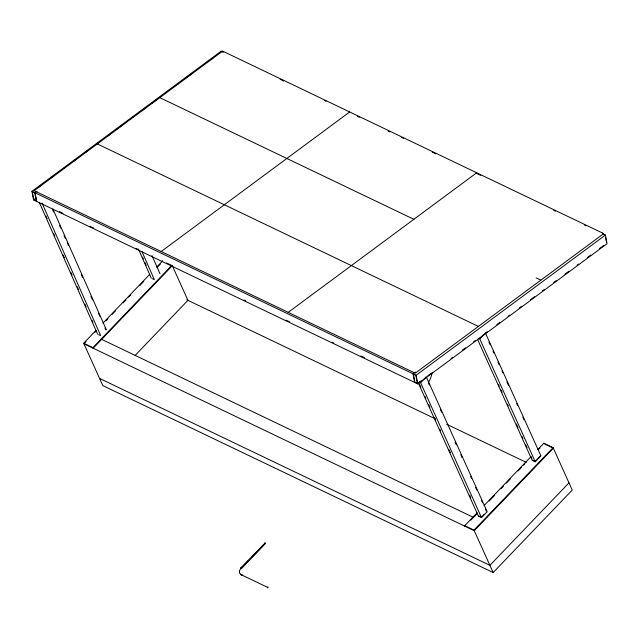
<?xml version="1.0" encoding="UTF-8"?>
<svg xmlns="http://www.w3.org/2000/svg" width="639" height="639" viewBox="0 0 639 639"><rect width="100%" height="100%" fill="white"/><g stroke="black" fill="none" stroke-linecap="round" stroke-linejoin="round"><path stroke-width="0.96" d="M240.823 567.847L241.454 568.614L265.465 543.573L265.201 542.982L240.823 567.847L241.454 568.614M264.834 542.807L265.465 543.573M537.671 449.672L543.861 443.21L553.102 447.643L572.248 490.049L493.156 572.544L102.839 385.629L83.685 343.247L96.066 330.331M102.943 323.158L149.726 274.363M156.603 267.19L162.793 260.736M86.009 341.617L83.925 343.79L474.25 530.682L493.156 572.544M94.939 332.288L96.321 330.858M105.946 320.81L108.007 318.661M112.137 314.356L115.579 310.77M123.135 302.878L125.899 300.01M128.639 297.135L130.715 294.986M139.645 285.657L143.783 281.36M157.529 267.006L160.293 264.147M135.133 355.412L187.93 300.346L172.29 265.704L93.174 348.215L92.927 347.672L172.043 265.161M248.691 560.363L241.143 568.231A6.574 4.545 -24.3 0 0 239.641 570.739M252.117 556.785L263.779 544.62M421.692 381.06L420.558 382.242L419.719 381.842M481.518 517.614L420.582 382.657L426.229 376.77L487.166 511.719L481.518 517.614L478.427 516.136L418.313 382.993M483.172 334.948L479.761 338.502L478.923 338.103M535.266 461.813L479.785 338.918L485.432 333.031L540.921 455.919L535.266 461.813L532.183 460.336L477.509 339.253M465.008 526.248L464.745 525.729L477.125 512.813M484.011 505.641L530.785 456.845M470.863 520.13L473.467 517.406L101.665 339.357M473.946 516.927L476.702 514.06M489.242 500.96L494.578 495.401M500.896 488.803L503.524 486.079M506.384 483.084L510.497 478.787M518.037 470.927L521.408 467.428M523.525 465.2L524.891 463.77M538.597 449.497L539.979 448.043M481.494 517.199L484.338 514.227M540.362 456.054L535.242 461.398L532.734 460.2M553.35 448.179L474.234 530.697L473.994 530.154L553.102 447.643M568.99 482.828L489.897 565.323L99.58 378.416M602.465 233.011L602.601 233.722L605.397 235.064L607.05 243.707L417.754 383.903L33.603 199.943L31.95 191.301L221.246 51.104L223.562 52.214M38.715 187.011L42.725 184.04M50.753 178.105L53.956 175.725M63.58 168.6L65.186 167.41M73.205 161.467L76.416 159.095M85.243 152.561L88.446 150.181M98.079 143.056L99.676 141.866M107.703 135.923L110.906 133.551M117.328 128.798L121.338 125.827M132.569 117.504L134.166 116.322M142.193 110.379L145.396 107.999M151.818 103.246L156.627 99.684M176.683 84.835L178.289 83.645M186.308 77.702L191.117 74.14M211.174 59.291L212.779 58.101M37.062 191.277L35.033 192.778L36.687 201.421M33.827 199.759L36.335 200.958L34.81 192.97L32.301 191.764L33.827 199.759L36.239 197.978M161.196 251.526L349.677 111.961M288.213 312.351L476.694 172.786M415.422 372.002L413.01 373.783L414.663 382.426M31.95 191.301L416.101 375.261L605.397 235.064M417.403 383.44L415.869 375.444L413.361 374.246L414.895 382.242L417.403 383.44L420.606 381.068M427.826 375.716L431.037 373.344M451.086 358.487L452.692 357.305M462.316 350.172L465.527 347.8M473.547 341.857L475.152 340.667M485.576 332.943L487.182 331.753M496.807 324.628L500.017 322.248M508.037 316.313L509.642 315.123M519.267 307.99L521.672 306.209M530.498 299.675L534.508 296.704M542.527 290.769L544.132 289.579M553.757 282.446L556.162 280.665M564.988 274.131L568.998 271.16M577.017 265.225L578.622 264.035M587.449 257.501L590.66 255.121M599.478 248.587L603.488 245.616M280.13 79.3L283.732 81.025M324.229 100.419L326.026 101.281M357.528 116.362L359.326 117.225M388.121 131.019L389.926 131.882M401.627 137.481L403.425 138.343M432.22 152.13L435.822 153.855M476.319 173.249L480.816 175.405M553.717 210.311L555.515 211.174M584.31 224.968L586.115 225.831M221.597 51.567L222.436 51.967M603.496 234.449L604.334 234.848M159.83 97.655L413.872 219.305M536.145 277.861L540.89 280.138M97.328 143.935L478.387 326.417M478.755 338.43L479.785 338.918M419.551 382.17L420.582 382.657M59.411 211.661L63.013 213.386M90.011 226.31L93.606 228.035M135.907 248.291L137.704 249.154M166.507 262.948L171.004 265.097M243.898 300.01L245.696 300.873M286.2 320.259L289.794 321.984M332.096 342.24L333.893 343.103M360.891 356.035L364.494 357.752M544.947 444.161L552.511 447.779M152.306 278.684L154.358 279.674L141.906 251.47M186.764 299.795L434.991 418.657M446.677 424.256L526.424 462.444M478.986 515.992L479.817 516.4M98.63 334.668L99.66 335.163M83.685 343.247L92.927 347.672M464.745 525.729L473.994 530.154M267.757 587.425L241.534 574.868A6.574 4.545 -24.3 0 1 240.208 573.846M543.861 443.21L544.101 443.754M488.955 342.2L490.185 344.908M493.036 351.234L493.851 353.047M497.933 362.081L499.155 364.789M502.014 371.115L502.829 372.92M506.911 381.962L508.54 385.573M516.703 403.648L517.518 405.453M522.822 417.203L524.044 419.911M498.468 384.295L499.283 386.1M500.912 389.718L502.142 392.426M507.446 404.175L508.261 405.981M516.416 424.048L518.053 427.667M522.127 436.701L522.95 438.514M525.801 444.832L527.023 447.548M531.105 456.581L531.92 458.387M428.537 383.248L429.36 385.053M440.399 409.511L441.629 412.227M455.12 442.116L456.35 444.832M460.847 454.792L462.077 457.516M470.663 476.534L471.478 478.347M475.568 487.405L476.798 490.121M481.295 500.081L482.525 502.797M485.384 509.139L486.199 510.952M419.28 383.759L420.917 387.386M425.007 396.444L425.822 398.257M428.681 404.591L429.911 407.307M434.408 417.275L435.638 419.991M439.728 429.049L440.543 430.862M449.129 449.88L450.359 452.596M469.577 495.161L470.807 497.885M151.994 255.624L160.03 273.819M142.593 257.134L143.392 258.955M144.997 262.589L146.203 265.321M138.415 249.082L151.275 278.197M52.933 209.049L106.354 329.796M52.781 210.095L53.58 211.908M59.611 225.527L60.817 228.251M64.028 235.519L65.234 238.243M67.239 242.78L68.445 245.504M81.297 274.554L82.503 277.278M90.938 296.344L92.543 299.971M98.574 313.589L99.772 316.313M104.996 328.119L105.802 329.932M42.046 203.106L100.69 335.651M45.944 216.022L47.15 218.746M53.572 233.267L54.778 235.991M63.213 255.057L64.419 257.781M70.841 272.302L72.047 275.026M77.271 286.831L78.477 289.555M84.907 304.084L86.105 306.808M92.136 320.419L92.935 322.24M39.362 202.539L97.607 334.173M605.676 237.916L606.531 242.349M416.101 375.261L417.754 383.903M239.976 573.518A6.574 4.545 -24.3 0 1 239.641 572.8M239.545 572.408A6.574 4.545 -24.3 0 1 239.497 572.009M239.497 571.593A6.574 4.545 -24.3 0 1 239.545 571.17M432.092 372.513A17.085 10.671 -64.4 0 1 428.442 382.394M241.23 574.749L241.502 575.34L241.877 574.525L241.222 574.741L241.494 575.332L241.869 574.517L241.23 574.749M267.461 587.305L267.725 587.896L268.092 587.081L267.461 587.305M222.652 51.128L34.179 190.702L415.238 373.184L603.719 233.61L222.652 51.128"/></g></svg>
